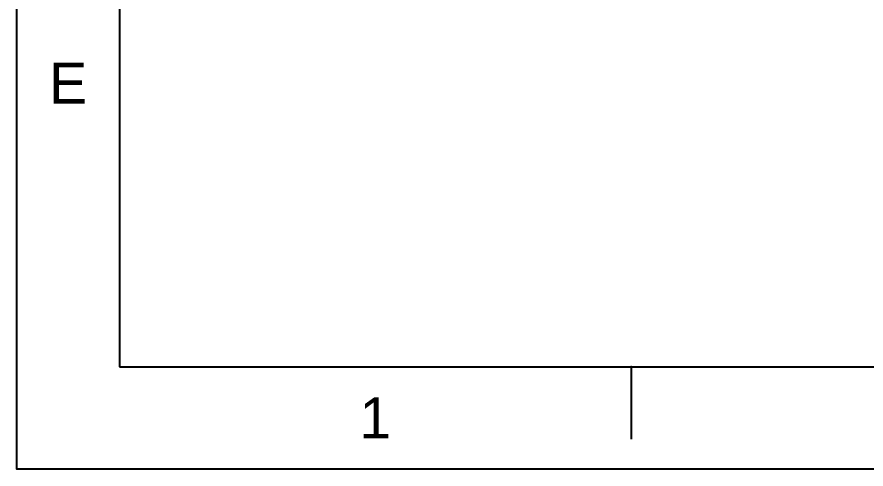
# Model space of a CAD drawing. Header units: millimetres. Extents: x 645 to 1239, y -1145 to -725.
# Drawn here: x 644.7 to 762, y -1144.5 to -1082.1 of the extents above; entities that cross this region are included whole.
import ezdxf

# ---------------------------------------------------------------- set-up
doc = ezdxf.new("R2010")
doc.units = ezdxf.units.MM
doc.header["$LTSCALE"] = 0.1
doc.styles.get("Standard").update_dxf_attribs({"font": 'arial.ttf'})

msp = doc.modelspace()

# ---------------------------------------------------------------- linework, layer by layer
for p, q in [((658.86, -738.66), (658.86, -1130.38)), ((658.86, -1130.38), (1224.52, -1130.38)), ((729.57, -1130.38), (729.57, -1140.38))]:
    msp.add_line(p, q)
msp.add_lwpolyline([(644.72, -724.52), (1238.66, -724.52), (1238.66, -1144.52), (644.72, -1144.52)], close=True)
msp.add_point((729.57, -1130.38))

# ---------------------------------------------------------------- texts
at = {"char_height": 5.66, "attachment_point": 5}
for s, width, insert in [('E', 10, (651.79, -1091.21)), ('1', 50, (694.21, -1137.45))]:
    msp.add_mtext_dynamic_manual_height_columns(s, width=width, gutter_width=12.5, heights=[0], dxfattribs=dict(at, insert=insert))

doc.saveas('drawing.dxf')
